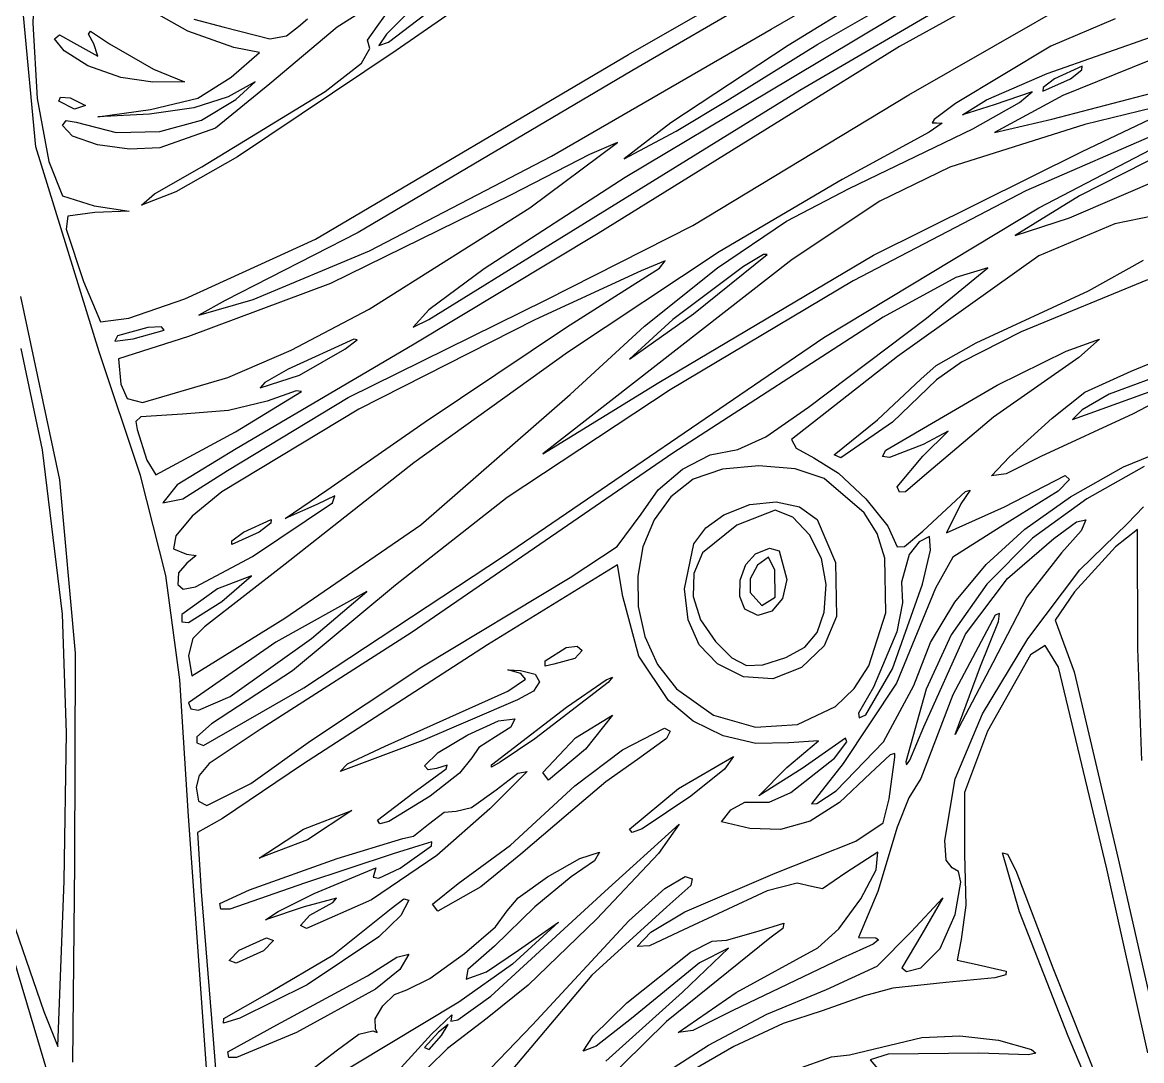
# Model space of a CAD drawing. Extents: x -2 to 143, y -75 to 57.
# Drawn here: x 24.27 to 52.4, y 0.89 to 26.97 of the extents above; entities that cross this region are included whole.
import ezdxf

# ---------------------------------------------------------------- set-up
doc = ezdxf.new("R2010")
doc.units = 0

msp = doc.modelspace()

# ---------------------------------------------------------------- linework, layer by layer
at = {"layer": 'Layer 1'}
for p, q in [((39.50809, 26.155459), (48.34444, 31.238748)), ((33.474699, 26.470063), (38.781933, 30.522231)), ((48.014652, 30.651514), (39.585, 25.7477)), ((43.089053, 26.793069), (48.882459, 30.158634)), ((49.9621, 30.3396), (43.514046, 26.385415)), ((24.615752, 29.239216), (24.540389, 26.945985)), ((35.066633, 28.324731), (33.421309, 26.666755)), ((43.81163, 25.260508), (49.05587, 28.328208)), ((36.076292, 27.930703), (33.665588, 26.263156)), ((44.26153, 26.41802), (46.944598, 27.958335)), ((33.426125, 27.6319), (32.181933, 26.848668)), ((46.950282, 27.573276), (43.573118, 25.546326)), ((48.918561, 27.799773), (46.31284, 26.361862)), ((46.552158, 25.143072), (51.16326, 27.792609)), ((28.435231, 26.744902), (27.222365, 27.423975)), ((33.189626, 26.860727), (33.570559, 27.401715)), ((24.6101, 23.8426), (24.3044, 27.135313)), ((28.578286, 27.049621), (29.345122, 26.846771)), ((31.213542, 26.863001), (31.437312, 27.058378)), ((51.736615, 27.058089), (50.113573, 26.365923)), ((24.540389, 26.945985), (24.646924, 25.050446)), ((25.937589, 26.666548), (25.9885, 26.746867)), ((25.9885, 26.746867), (26.463353, 26.429888)), ((29.584479, 26.337482), (28.435231, 26.744902)), ((29.345122, 26.846771), (30.488339, 26.55113)), ((32.181933, 26.848668), (30.495865, 25.41862)), ((30.913478, 26.631216), (31.213542, 26.863001)), ((32.945212, 26.523071), (33.189626, 26.860727)), ((37.569217, 23.600988), (43.089053, 26.793069)), ((25.080542, 26.551368), (25.20449, 26.651617)), ((25.327603, 26.247248), (25.080542, 26.551368)), ((25.20449, 26.651617), (25.56832, 26.452578)), ((25.56832, 26.452578), (26.168788, 26.113177)), ((26.070021, 26.427388), (25.937589, 26.666548)), ((30.488339, 26.55113), (30.913478, 26.631216)), ((33.00778, 26.31014), (32.945212, 26.523071)), ((33.421309, 26.666755), (33.234035, 26.384785)), ((33.234035, 26.384785), (33.474699, 26.470063)), ((50.027727, 25.684528), (52.785918, 26.649698)), ((53.860775, 26.520871), (50.422706, 25.126973)), ((25.9216, 25.874), (25.327603, 26.247248)), ((26.168788, 26.113177), (26.070021, 26.427388)), ((26.463353, 26.429888), (27.567363, 25.788328)), ((29.523715, 25.586873), (30.22941, 26.208419)), ((30.22941, 26.208419), (29.584479, 26.337482)), ((33.665588, 26.263156), (29.679774, 23.585285)), ((32.795483, 25.94418), (33.00778, 26.31014)), ((43.514046, 26.385415), (40.569024, 24.441816)), ((41.98086, 25.00392), (44.26153, 26.41802)), ((46.31284, 26.361862), (43.589848, 24.66851)), ((50.113573, 26.365923), (47.720744, 24.925083)), ((31.64339, 21.517909), (39.50809, 26.155459)), ((31.880909, 25.229446), (32.795483, 25.94418)), ((25.921601, 25.874036), (25.9216, 25.874)), ((26.748124, 25.578797), (25.921601, 25.874036)), ((27.567363, 25.788328), (28.345824, 25.4728)), ((39.585, 25.7477), (32.712038, 21.689357)), ((48.503169, 25.017914), (50.027727, 25.684528)), ((50.144835, 24.538314), (54.369075, 25.639814)), ((50.905924, 25.864363), (50.213288, 25.551388)), ((50.60908, 25.551388), (50.900358, 25.772427)), ((50.900358, 25.772427), (50.905924, 25.864363)), ((27.554241, 25.46218), (26.748124, 25.578797)), ((28.345824, 25.4728), (27.554241, 25.46218)), ((28.682524, 25.06025), (29.523715, 25.586873)), ((30.495865, 25.41862), (29.128901, 24.310016)), ((30.126927, 25.468296), (29.443235, 25.097799)), ((29.633373, 25.03062), (30.126927, 25.468296)), ((43.573118, 25.546326), (39.417308, 23.069576)), ((49.916445, 25.238413), (50.60908, 25.551388)), ((49.922011, 25.33035), (49.916445, 25.238413)), ((50.213288, 25.551388), (49.922011, 25.33035)), ((50.60908, 25.551388), (50.60908, 25.551388)), ((24.646924, 25.050446), (24.935966, 23.470928)), ((25.19082, 24.983446), (25.228839, 25.09002)), ((25.228839, 25.09002), (25.475984, 25.067406)), ((25.475984, 25.067406), (25.858315, 24.875996)), ((27.493515, 24.777294), (28.682524, 25.06025)), ((29.443235, 25.097799), (28.579893, 24.815862)), ((28.7812, 23.3411), (31.880909, 25.229446)), ((37.54799, 21.394098), (43.81163, 25.260508)), ((41.117445, 21.867435), (46.552158, 25.143072)), ((49.652234, 25.222822), (48.692312, 24.891451)), ((50.422706, 25.126973), (48.700795, 24.195601)), ((49.331184, 24.951038), (49.652234, 25.222822)), ((25.586885, 24.784876), (25.19082, 24.98345)), ((25.19082, 24.98345), (25.19082, 24.983446)), ((25.858315, 24.875996), (25.586885, 24.784876)), ((26.169005, 24.589263), (27.493515, 24.777294)), ((28.579893, 24.815862), (27.464275, 24.658283)), ((28.772743, 24.506253), (29.633373, 25.03062)), ((40.70533, 24.231847), (41.98086, 25.00392)), ((47.720744, 24.925083), (47.188715, 24.52879)), ((47.898418, 24.645548), (48.503169, 25.017914)), ((48.692312, 24.891451), (47.898418, 24.645548)), ((48.15446, 24.295634), (49.331184, 24.951038)), ((54.617981, 24.964526), (49.485715, 22.737233)), ((53.41565, 24.997521), (50.971418, 24.396446)), ((25.278475, 24.378818), (25.376314, 24.503051)), ((25.376314, 24.503051), (25.624793, 24.458298)), ((27.464275, 24.658283), (26.169005, 24.589263)), ((27.723823, 24.222664), (28.772743, 24.506253)), ((43.589848, 24.66851), (38.741398, 21.66149)), ((47.188715, 24.52879), (47.136458, 24.443576)), ((48.700795, 24.195601), (50.144835, 24.538314)), ((50.90609, 23.724021), (52.786123, 24.620797)), ((25.534666, 24.109402), (25.278475, 24.378818)), ((25.624793, 24.458298), (26.627533, 24.199972)), ((26.627533, 24.199972), (27.723823, 24.222664)), ((29.128901, 24.310016), (27.724985, 23.81027)), ((40.569024, 24.441816), (39.397, 23.54168)), ((39.397, 23.54168), (40.70533, 24.231847)), ((47.064136, 24.212068), (44.870113, 23.022113)), ((45.051604, 22.793672), (48.15446, 24.295634)), ((47.387171, 24.437078), (47.064136, 24.212068)), ((47.136458, 24.443576), (47.244863, 24.445803)), ((47.244863, 24.445803), (47.387171, 24.437078)), ((50.971418, 24.396446), (47.57549, 23.328451)), ((26.165527, 23.892835), (25.534666, 24.109402)), ((37.02152, 22.304091), (39.2293, 23.944901)), ((39.2293, 23.944901), (38.525782, 23.642988)), ((49.81751, 22.30332), (53.224489, 24.083596)), ((53.57216, 23.998902), (50.841881, 22.610484)), ((26.2009, 18.6896), (24.6101, 23.8426)), ((26.96449, 23.777123), (26.165527, 23.892835)), ((27.724985, 23.81027), (26.96449, 23.777123)), ((38.525782, 23.642988), (36.55771, 22.632121)), ((45.66185, 21.115871), (50.90609, 23.724021)), ((24.935966, 23.470928), (25.282694, 22.60575)), ((29.679774, 23.585285), (28.129, 22.707986)), ((32.996353, 21.225519), (37.569217, 23.600988)), ((27.596411, 22.659471), (28.781198, 23.341089)), ((28.781198, 23.341089), (28.7812, 23.3411)), ((39.417308, 23.069576), (35.874159, 20.779056)), ((47.57549, 23.328451), (45.818421, 22.477042)), ((50.586595, 22.056458), (52.96639, 23.073922)), ((44.870113, 23.022113), (41.779403, 21.201143)), ((43.477466, 21.974402), (45.051604, 22.793672)), ((25.282694, 22.60575), (26.077656, 22.354088)), ((28.129, 22.707986), (27.264138, 22.375966)), ((27.264138, 22.375966), (27.596411, 22.659471)), ((36.55771, 22.632121), (32.017517, 20.404891)), ((49.485715, 22.737233), (45.151329, 20.469629)), ((50.841881, 22.610484), (49.2238, 21.611712)), ((26.077656, 22.354088), (26.960517, 22.222734)), ((26.960517, 22.222734), (26.098287, 22.189844)), ((32.987916, 19.761217), (37.02152, 22.304091)), ((45.818421, 22.477042), (43.61757, 21.007111)), ((44.411055, 19.053756), (49.81751, 22.30332)), ((54.20992, 22.409058), (51.727635, 21.909267)), ((25.415919, 22.094143), (25.377111, 21.773709)), ((26.098287, 22.189844), (25.415919, 22.094143)), ((41.738356, 20.80417), (43.477466, 21.974402)), ((49.2238, 21.611712), (50.586595, 22.056458)), ((25.377111, 21.773709), (25.812598, 20.459979)), ((32.712038, 21.689357), (29.3715, 19.97577)), ((38.741398, 21.66149), (34.075398, 18.85993)), ((37.438348, 19.999982), (41.117445, 21.867435)), ((51.727635, 21.909267), (49.817493, 21.101378)), ((28.357312, 20.017754), (31.64339, 21.517909)), ((34.4905, 19.506118), (37.54799, 21.394098)), ((30.073014, 20.000496), (32.996353, 21.225519)), ((41.779403, 21.201143), (37.969157, 18.672957)), ((40.26918, 17.917351), (45.66184, 21.115861)), ((41.14044, 19.646005), (42.990103, 21.132394)), ((42.897337, 21.135076), (42.396413, 20.834484)), ((42.9901, 21.13239), (42.897337, 21.135076)), ((42.990103, 21.132394), (42.9901, 21.13239)), ((45.66184, 21.115861), (45.66185, 21.115871)), ((49.817493, 21.101378), (46.2662, 18.574456)), ((43.61757, 21.007111), (37.35022, 16.131311)), ((40.426597, 20.973371), (39.823811, 20.7274)), ((40.280576, 20.794293), (40.426597, 20.973371)), ((42.396413, 20.834484), (40.620218, 19.50019)), ((51.06122, 20.219115), (52.44943, 20.994585)), ((35.874159, 20.779056), (34.483538, 19.743949)), ((39.823811, 20.7274), (37.152221, 19.49036)), ((37.943801, 19.31275), (40.280576, 20.794293)), ((39.903641, 19.334218), (41.738356, 20.80417)), ((47.728399, 20.555815), (45.90233, 19.559876)), ((46.9894, 19.53229), (48.53694, 20.80007)), ((48.53694, 20.80007), (47.728399, 20.555815)), ((25.812598, 20.459979), (26.23693, 19.442549)), ((32.017517, 20.404891), (28.44487, 19.074481)), ((45.151329, 20.469629), (40.550069, 17.737441)), ((52.54652, 20.50256), (49.3696, 19.191713)), ((24.227915, 20.077814), (25.202381, 15.472705)), ((26.948123, 19.536497), (28.357312, 20.017754)), ((28.703633, 19.607489), (30.073014, 20.000496)), ((29.3715, 19.97577), (28.703633, 19.607489)), ((32.459949, 17.545728), (37.438348, 19.999982)), ((48.237069, 18.918009), (51.06122, 20.219115)), ((31.027631, 18.72947), (32.987916, 19.761217)), ((34.483538, 19.743949), (34.094718, 19.310446)), ((26.23693, 19.442549), (26.948123, 19.536497)), ((37.152221, 19.49036), (32.73231, 17.249748)), ((34.094718, 19.310446), (34.49051, 19.50612)), ((34.49051, 19.50612), (34.4905, 19.506118)), ((39.526923, 18.502104), (41.14044, 19.646005)), ((40.620218, 19.50019), (39.526923, 18.502104)), ((45.90233, 19.559876), (40.61533, 16.14589)), ((44.03205, 17.2969), (46.9894, 19.53229)), ((27.423361, 19.302578), (26.66372, 19.087937)), ((27.059511, 19.013247), (27.834604, 19.231937)), ((27.772175, 19.315174), (27.423361, 19.302578)), ((27.8346, 19.23194), (27.772175, 19.315174)), ((27.834604, 19.231937), (27.8346, 19.23194)), ((34.394501, 16.93295), (37.943801, 19.31275)), ((38.042684, 17.615792), (39.903641, 19.334218)), ((49.3696, 19.191713), (47.875948, 18.432818)), ((26.66372, 19.087937), (26.600561, 18.956673)), ((26.600561, 18.956673), (27.059511, 19.013247)), ((28.44487, 19.074481), (26.68951, 18.515226)), ((34.075398, 18.85993), (29.647058, 16.25238)), ((32.60068, 19.009588), (30.951653, 18.25722)), ((32.373969, 18.758943), (32.686946, 18.992356)), ((32.686946, 18.992356), (32.60068, 19.009588)), ((36.36061, 13.56071), (44.411055, 19.053756)), ((47.23792, 18.346461), (48.237069, 18.918009)), ((50.503926, 18.710393), (51.339931, 19.012174)), ((51.339931, 19.012174), (50.818641, 18.55018)), ((52.133675, 18.205644), (53.847285, 18.901185)), ((24.776075, 16.226247), (24.24331, 18.77649)), ((27.242796, 15.581712), (26.2009, 18.6896)), ((29.43435, 18.042491), (31.027631, 18.72947)), ((31.24072, 18.103561), (32.373969, 18.758943)), ((37.969157, 18.672957), (34.111464, 15.902023)), ((46.2662, 18.574456), (43.598183, 16.488818)), ((48.771871, 17.854177), (50.503926, 18.710393)), ((26.68951, 18.515226), (26.7463, 17.881097)), ((46.84904, 18.003765), (47.23792, 18.346461)), ((47.875948, 18.432818), (47.24484, 17.98458)), ((50.818641, 18.55018), (48.67773, 17.048158)), ((27.291124, 17.413032), (29.43435, 18.042498)), ((29.43435, 18.042498), (29.43435, 18.042491)), ((30.25124, 17.782218), (31.240719, 18.103561)), ((30.951653, 18.25722), (30.364506, 17.923215)), ((31.240719, 18.103561), (31.24072, 18.103561)), ((45.76061, 16.981745), (46.84904, 18.003765)), ((50.968273, 17.673322), (52.133675, 18.205644)), ((52.67073, 18.029794), (51.586276, 17.627393)), ((26.7463, 17.881097), (26.908627, 17.51526)), ((30.364506, 17.923215), (30.25124, 17.782218)), ((40.550069, 17.737441), (36.458582, 15.026939)), ((37.35022, 16.131311), (40.26918, 17.917351)), ((45.968401, 16.219494), (48.771871, 17.854177)), ((47.24484, 17.98458), (46.137015, 16.92693)), ((51.103786, 17.145663), (52.794555, 17.761291)), ((53.336646, 17.743949), (52.183916, 17.128544)), ((26.908627, 17.51526), (27.291124, 17.413032)), ((29.429548, 15.708282), (32.459949, 17.545728)), ((30.423833, 17.44853), (29.452866, 17.21653)), ((29.63225, 16.682041), (31.286949, 17.691161)), ((31.157145, 17.713753), (30.423833, 17.44853)), ((31.286949, 17.691161), (31.157145, 17.713753)), ((34.282664, 14.346372), (38.042684, 17.615792)), ((50.154715, 17.020854), (50.968273, 17.673322)), ((51.586276, 17.627393), (50.903074, 17.235383)), ((29.452866, 17.21653), (28.299873, 17.120035)), ((32.73231, 17.249748), (29.285861, 15.17436)), ((42.959099, 16.551881), (44.03205, 17.2969)), ((50.903074, 17.235383), (50.658054, 16.986054)), ((27.253198, 17.056589), (27.123455, 16.940871)), ((27.123455, 16.940871), (27.159833, 16.73679)), ((28.299873, 17.120035), (27.253198, 17.056589)), ((31.920801, 15.21444), (34.394501, 16.93295)), ((44.67218, 16.103522), (45.76061, 16.981745)), ((46.137015, 16.92693), (44.83788, 16.02503)), ((48.67773, 17.048158), (46.946251, 15.58491)), ((49.075365, 16.04886), (50.154715, 17.020854)), ((52.183916, 17.128544), (49.866926, 16.057924)), ((50.658054, 16.986054), (51.103786, 17.145663)), ((51.946993, 15.803063), (55.14577, 17.10257)), ((27.159833, 16.73679), (27.401982, 15.970301)), ((27.6269, 15.598182), (29.63225, 16.682042)), ((29.63225, 16.682042), (29.63225, 16.682041)), ((46.898512, 16.072994), (47.541673, 16.700348)), ((47.541673, 16.700348), (46.908339, 16.36269)), ((42.25099, 16.23922), (42.959099, 16.551881)), ((43.598183, 16.488818), (43.715713, 16.267757)), ((46.908339, 16.36269), (46.062242, 16.033711)), ((25.2815, 12.1042), (24.776075, 16.226247)), ((29.647058, 16.25238), (28.166728, 15.348084)), ((40.61533, 16.14589), (34.066932, 11.64803)), ((40.860076, 15.742748), (41.558078, 16.101159)), ((41.558078, 16.101159), (42.25099, 16.23922)), ((43.715713, 16.267757), (44.162583, 16.030458)), ((44.6722, 16.10352), (44.67218, 16.103522)), ((44.83788, 16.02503), (44.6722, 16.10352)), ((45.889154, 16.057361), (45.968401, 16.219494)), ((46.062242, 16.033711), (45.889154, 16.057361)), ((46.25535, 15.29734), (46.898512, 16.072994)), ((48.6301, 15.576178), (49.075365, 16.04886)), ((49.866926, 16.057924), (48.993401, 15.629232)), ((27.401982, 15.970301), (27.6269, 15.598182)), ((34.111464, 15.902023), (30.878413, 13.352813)), ((42.782305, 15.827418), (41.864994, 15.740172)), ((43.696098, 15.749912), (42.782305, 15.827418)), ((44.420125, 15.506666), (43.696098, 15.749912)), ((44.162583, 16.030458), (44.779473, 15.64283)), ((50.615007, 15.05123), (51.946993, 15.803063)), ((52.458705, 15.805846), (51.023965, 14.999649)), ((25.202381, 15.472705), (25.596109, 11.116424)), ((27.874866, 13.06977), (27.242796, 15.581712)), ((28.307283, 14.995049), (29.429548, 15.708282)), ((40.25033, 15.226426), (40.860076, 15.742748)), ((41.130415, 15.489166), (40.569607, 15.048089)), ((41.864994, 15.740172), (41.130415, 15.489166)), ((45.430545, 14.64388), (44.420125, 15.506666)), ((44.779473, 15.64283), (45.466656, 14.998424)), ((46.946251, 15.58491), (46.468238, 15.1721)), ((48.993401, 15.629232), (48.630076, 15.576177)), ((48.630076, 15.576177), (48.6301, 15.576178)), ((48.957056, 14.79832), (50.478406, 15.587035)), ((50.583943, 15.480191), (50.304535, 15.193323)), ((50.478406, 15.587035), (50.583943, 15.480191)), ((28.166728, 15.348084), (27.799398, 14.89959)), ((30.878861, 14.5027), (31.920801, 15.21444)), ((39.82219, 14.61463), (40.25033, 15.226426)), ((46.255353, 15.297339), (46.25535, 15.29734)), ((46.313594, 15.161195), (46.255353, 15.297339)), ((48.091074, 15.21126), (47.854241, 14.869531)), ((47.969792, 15.182127), (48.091074, 15.21126)), ((50.304535, 15.193323), (48.843786, 14.281505)), ((27.799398, 14.89959), (28.307283, 14.995049)), ((29.285861, 15.17436), (28.540373, 14.565742)), ((32.123818, 15.07625), (31.670444, 14.854411)), ((32.06507, 14.898271), (32.123818, 15.07625)), ((36.458582, 15.026939), (33.653515, 12.824393)), ((40.569607, 15.048089), (40.148144, 14.470236)), ((42.551855, 14.858168), (43.212379, 14.921851)), ((43.212379, 14.921851), (43.802307, 14.794236)), ((45.466656, 14.998424), (46.024997, 14.310286)), ((46.468238, 15.1721), (46.313594, 15.161195)), ((46.898525, 14.186769), (47.969792, 15.182127)), ((49.462846, 14.232592), (50.615007, 15.05123)), ((51.023965, 14.999649), (49.657778, 14.005599)), ((30.058523, 13.548311), (32.065043, 14.898261)), ((31.670444, 14.854411), (30.878861, 14.5027)), ((32.065043, 14.898261), (32.06507, 14.898271)), ((41.897697, 14.59925), (42.551855, 14.858168)), ((43.18714, 14.711015), (42.224339, 14.33437)), ((43.635785, 14.539073), (43.18714, 14.711015)), ((43.802307, 14.794236), (44.244677, 14.479257)), ((45.753649, 14.124261), (45.430545, 14.64388)), ((47.854241, 14.869531), (47.495026, 14.142192)), ((47.495026, 14.142192), (48.957056, 14.79832)), ((52.043895, 14.376815), (52.445176, 14.797449)), ((28.540373, 14.565742), (28.126142, 14.071622)), ((29.83008, 14.163578), (30.522715, 14.476553)), ((30.517148, 14.384616), (30.225871, 14.163578)), ((30.522715, 14.476553), (30.517148, 14.384616)), ((30.86843, 11.996136), (34.282664, 14.346372)), ((39.218101, 13.802242), (39.82219, 14.61463)), ((40.148144, 14.470236), (39.868997, 13.792986)), ((41.449553, 14.269279), (41.897697, 14.59925)), ((44.050744, 14.097009), (43.635785, 14.539073)), ((44.244677, 14.479257), (44.70394, 13.395874)), ((50.195715, 13.999112), (50.762554, 14.422156)), ((50.762554, 14.422156), (50.999203, 14.471089)), ((50.842601, 13.211752), (52.043895, 14.376815)), ((50.999203, 14.471089), (50.880811, 14.193884)), ((28.126142, 14.071622), (28.069138, 13.737635)), ((30.225871, 14.163578), (29.533236, 13.850603)), ((29.538803, 13.94254), (29.83008, 14.163578)), ((29.83008, 14.163578), (29.83008, 14.163578)), ((41.143466, 13.863658), (41.449553, 14.269279)), ((42.224339, 14.33437), (41.36373, 13.637125)), ((44.35569, 13.495468), (44.050744, 14.097009)), ((45.948321, 13.510272), (45.753649, 14.124261)), ((46.024997, 14.310286), (46.255363, 13.791468)), ((46.444292, 13.799793), (46.898525, 14.186769)), ((48.843786, 14.281505), (47.65805, 13.528825)), ((48.491681, 13.34809), (49.462846, 14.232592)), ((50.880811, 14.193884), (50.382525, 13.63851)), ((52.291107, 14.224493), (51.746441, 13.795509)), ((52.303457, 11.237563), (52.291107, 14.224493)), ((29.533236, 13.850603), (29.538803, 13.94254)), ((38.04267, 13.01691), (39.218101, 13.802242)), ((39.868997, 13.792986), (39.735135, 13.053714)), ((40.91218, 12.74004), (41.143466, 13.863658)), ((46.255363, 13.791468), (46.444292, 13.799793)), ((46.808262, 13.920452), (46.554289, 13.602034)), ((47.066959, 14.05401), (46.808262, 13.920452)), ((47.093404, 13.707547), (47.066959, 14.05401)), ((49.657778, 14.005599), (48.51172, 12.856712)), ((49.028315, 12.996122), (50.195715, 13.999112)), ((51.746441, 13.795509), (50.714391, 12.659409)), ((28.069138, 13.737635), (28.39533, 13.60942)), ((28.39533, 13.60942), (28.639843, 13.571316)), ((28.639843, 13.571316), (28.40353, 13.384631)), ((28.621334, 12.787757), (30.058523, 13.548311)), ((31.3485, 10.24711), (36.36061, 13.56071)), ((41.36373, 13.637125), (41.146699, 13.123208)), ((42.454571, 13.349166), (42.697331, 13.618445)), ((42.697331, 13.618445), (43.044996, 13.756124)), ((43.020363, 13.535072), (42.744749, 13.32893)), ((43.180375, 13.204411), (43.020363, 13.535072)), ((43.044996, 13.756124), (43.290739, 13.695015)), ((43.290739, 13.695015), (43.484824, 12.969538)), ((45.972908, 12.137263), (45.948321, 13.510272)), ((46.554289, 13.602034), (46.36276, 12.90415)), ((46.895737, 12.853093), (47.093404, 13.707547)), ((47.65805, 13.528825), (47.220896, 12.754265)), ((50.382525, 13.63851), (49.514325, 12.529279)), ((28.40353, 13.384631), (28.196921, 13.135375)), ((30.878413, 13.352813), (28.849983, 11.778193)), ((39.230153, 13.338836), (35.964873, 11.328126)), ((39.362108, 12.546615), (39.230153, 13.338836)), ((42.314889, 12.954707), (42.454571, 13.349166)), ((42.744749, 13.32893), (42.565546, 12.990193)), ((44.4743, 12.845095), (44.35569, 13.495468)), ((44.70394, 13.395874), (44.731736, 12.037817)), ((47.702679, 12.398658), (48.491681, 13.34809)), ((28.232534, 10.451883), (27.874866, 13.06977)), ((28.196921, 13.135375), (28.178073, 12.841668)), ((30.027972, 13.065785), (29.180973, 12.733765)), ((29.2894, 12.419501), (30.027972, 13.065785)), ((34.312023, 10.774241), (38.04267, 13.01691)), ((39.735135, 13.053714), (39.74953, 12.289797)), ((41.146699, 13.123208), (41.133384, 12.547002)), ((42.29944, 12.544766), (42.314889, 12.954707)), ((42.565546, 12.990193), (42.560981, 12.647519)), ((43.189075, 12.523), (43.180375, 13.204411)), ((43.484824, 12.969538), (43.374596, 12.496673)), ((47.974633, 11.597216), (49.028315, 12.996122)), ((49.535675, 11.4818), (50.842601, 13.211752)), ((28.178073, 12.841668), (28.310898, 12.72622)), ((29.180973, 12.733765), (28.283642, 12.09555)), ((28.310898, 12.72622), (28.621334, 12.787757)), ((32.928805, 12.668758), (30.642697, 11.396861)), ((33.653515, 12.824393), (31.060106, 10.677334)), ((31.542424, 11.485238), (32.928805, 12.668758)), ((41.003498, 11.958036), (40.91218, 12.74004)), ((44.421071, 12.149978), (44.4743, 12.845095)), ((46.138115, 10.72981), (46.895737, 12.853093)), ((47.220896, 12.754265), (46.236868, 10.367738)), ((46.36276, 12.90415), (46.388705, 12.383936)), ((48.51172, 12.856712), (47.611632, 11.583575)), ((50.714391, 12.659409), (50.227013, 11.952288)), ((28.448689, 11.894686), (29.289402, 12.419501)), ((29.289402, 12.419501), (29.2894, 12.419501)), ((39.764424, 11.046013), (39.362108, 12.546615)), ((41.133384, 12.547002), (41.316443, 11.95888)), ((42.42938, 12.229045), (42.29944, 12.544766)), ((42.560981, 12.647519), (42.857149, 12.315001)), ((42.857149, 12.315001), (43.189035, 12.523)), ((43.374596, 12.496673), (43.102929, 12.174229)), ((43.189035, 12.523), (43.189075, 12.523)), ((46.388705, 12.383936), (46.249398, 11.655227)), ((47.097009, 11.385236), (47.702679, 12.398658)), ((49.514325, 12.529279), (48.662825, 10.87531)), ((25.2815, 12.104193), (25.2815, 12.1042)), ((25.3829, 9.121624), (25.2815, 12.104193)), ((28.283642, 12.09555), (28.282328, 11.904608)), ((39.74953, 12.289797), (39.915152, 11.538612)), ((42.429384, 12.229044), (42.42938, 12.229045)), ((42.758349, 12.064316), (42.429384, 12.229044)), ((43.102929, 12.174229), (42.758349, 12.064316)), ((44.247786, 11.637178), (44.421071, 12.149978)), ((45.545377, 10.801007), (45.972908, 12.137263)), ((48.830312, 12.119274), (48.720227, 12.07813)), ((48.804588, 11.919275), (48.830312, 12.119274)), ((28.282328, 11.904608), (28.448689, 11.894686)), ((28.528014, 10.550032), (30.86843, 11.996136)), ((41.279379, 11.330676), (41.003498, 11.958036)), ((41.316443, 11.95888), (41.688533, 11.409215)), ((44.731736, 12.037817), (44.422764, 11.306649)), ((48.720227, 12.07813), (47.656178, 10.07318)), ((48.345893, 10.79646), (48.804588, 11.919275)), ((50.227013, 11.952288), (50.701665, 10.648958)), ((28.849983, 11.778193), (28.556631, 11.491405)), ((34.066932, 11.64803), (30.27543, 9.22149)), ((39.915152, 11.538612), (40.234972, 10.837536)), ((43.934051, 11.269837), (44.247786, 11.637178)), ((46.249398, 11.655227), (45.661012, 10.27036)), ((46.923245, 9.270432), (47.974633, 11.597216)), ((47.611632, 11.583575), (46.983355, 10.216779)), ((30.642697, 11.396861), (28.444725, 9.874978)), ((28.556631, 11.491405), (28.444734, 11.064059)), ((29.493515, 10.033148), (31.542424, 11.485238)), ((35.964873, 11.328126), (31.314323, 8.320826)), ((37.413402, 10.924456), (37.93984, 11.26462)), ((37.93984, 11.26462), (38.218556, 11.29573)), ((38.218556, 11.29573), (38.339481, 11.186602)), ((41.742716, 10.853638), (41.279379, 11.330676)), ((41.688533, 11.409215), (42.104896, 10.998977)), ((43.45947, 11.011095), (43.934051, 11.269837)), ((44.422764, 11.306649), (43.850862, 10.758688)), ((46.67584, 10.30876), (47.097009, 11.385236)), ((48.399831, 9.596493), (49.535675, 11.4818)), ((49.978736, 11.315941), (49.602374, 11.080073)), ((50.312167, 10.769179), (49.978736, 11.315941)), ((25.596109, 11.116424), (25.587305, 5.84176)), ((28.444734, 11.064059), (28.528014, 10.550032)), ((38.157771, 10.988108), (37.630567, 10.841393)), ((38.339481, 11.186602), (38.157771, 10.988108)), ((40.509628, 9.934195), (39.764424, 11.046013)), ((42.104896, 10.998977), (42.467653, 10.811882)), ((42.883583, 10.823924), (43.459463, 11.011101)), ((43.459463, 11.011101), (43.45947, 11.011095)), ((49.602374, 11.080073), (48.523264, 9.158583)), ((52.407281, 8.427338), (52.303457, 11.237563)), ((31.51211, 8.91695), (34.312023, 10.774241)), ((36.798802, 10.612173), (36.472647, 10.69972)), ((36.472647, 10.69972), (36.787262, 10.688753)), ((36.787262, 10.688753), (37.162962, 10.590932)), ((37.410253, 10.794142), (37.413402, 10.924453)), ((37.630567, 10.841393), (37.410253, 10.794142)), ((37.413402, 10.924453), (37.413402, 10.924456)), ((40.234972, 10.837536), (40.711959, 10.223946)), ((42.3964, 10.5226), (41.742716, 10.853638)), ((42.467653, 10.811882), (42.883583, 10.823924)), ((43.850862, 10.758688), (43.135562, 10.471489)), ((45.174902, 10.23296), (45.545377, 10.801007)), ((45.467551, 9.567145), (46.138115, 10.729805)), ((46.138115, 10.729805), (46.138115, 10.72981)), ((48.662825, 10.87531), (47.717243, 9.07825)), ((47.717243, 9.07825), (48.345893, 10.79646)), ((51.525087, 5.702319), (50.312167, 10.769179)), ((28.451226, 7.02616), (28.232534, 10.451883)), ((31.060106, 10.677334), (29.028755, 9.342233)), ((36.475023, 10.163153), (36.91743, 10.469034)), ((36.91743, 10.469034), (36.798802, 10.612173)), ((37.162962, 10.590932), (37.272126, 10.400479)), ((37.943692, 9.759826), (38.945875, 10.446603)), ((38.945875, 10.446603), (39.106138, 10.51862)), ((39.106138, 10.51862), (38.993262, 10.38248)), ((43.135562, 10.471489), (42.396396, 10.522607)), ((42.396396, 10.522607), (42.3964, 10.5226)), ((50.701665, 10.648958), (51.807785, 5.951178)), ((28.825277, 8.798133), (31.348447, 10.247113)), ((31.348447, 10.247113), (31.3485, 10.24711)), ((33.392092, 8.787283), (36.475023, 10.163153)), ((37.119983, 10.16877), (36.711762, 9.947181)), ((37.272126, 10.400479), (37.119983, 10.16877)), ((38.993262, 10.38248), (37.151487, 8.966581)), ((40.711959, 10.223946), (41.644528, 9.562588)), ((44.7068, 9.77766), (45.174902, 10.23296)), ((46.236868, 10.367738), (44.899796, 8.351755)), ((45.661012, 10.27036), (45.282973, 9.610482)), ((45.916045, 8.889289), (46.67584, 10.30876)), ((46.983355, 10.216779), (46.470257, 8.392708)), ((28.444725, 9.874978), (28.508404, 9.7178)), ((28.701933, 9.691392), (29.493505, 10.03314)), ((29.493505, 10.03314), (29.493515, 10.033148)), ((36.711762, 9.947181), (34.335702, 8.923281)), ((41.13308, 9.41005), (40.509628, 9.934195)), ((47.656178, 10.07318), (46.849137, 7.97124)), ((28.508404, 9.7178), (28.701933, 9.691392)), ((36.063682, 8.314616), (37.943692, 9.759826)), ((41.644528, 9.562588), (42.696775, 9.259309)), ((43.755324, 9.326775), (44.706799, 9.777652)), ((44.706799, 9.777652), (44.7068, 9.77766)), ((45.282973, 9.610482), (45.301523, 9.499343)), ((45.301523, 9.499343), (45.467551, 9.567145)), ((47.711785, 7.965365), (48.399831, 9.596493)), ((29.028755, 9.342233), (28.65401, 9.018869)), ((35.467856, 9.07284), (36.240767, 9.422739)), ((36.240767, 9.422739), (36.646917, 9.473852)), ((36.646917, 9.473852), (36.546977, 9.262259)), ((38.176358, 8.99064), (39.100632, 9.561823)), ((39.100632, 9.561823), (38.428251, 8.707783)), ((41.886373, 9.042196), (41.13308, 9.41005)), ((42.696775, 9.259309), (43.755324, 9.326775)), ((25.32353, 5.403703), (25.3829, 9.121624)), ((28.65401, 9.018869), (28.659512, 8.863906)), ((30.27543, 9.22149), (28.971377, 8.346835)), ((34.71814, 8.627757), (35.467856, 9.07284)), ((36.160121, 9.01598), (35.742606, 8.7495)), ((36.546977, 9.262259), (36.160121, 9.01598)), ((39.351704, 8.688198), (40.409523, 9.236125)), ((40.409523, 9.236125), (40.550229, 9.163383)), ((40.550229, 9.163383), (40.456043, 8.976647)), ((42.706536, 8.852929), (41.886373, 9.042196)), ((46.571829, 8.428327), (46.923245, 9.270432)), ((48.523264, 9.158583), (47.947669, 7.620611)), ((28.659512, 8.863906), (28.825277, 8.798133)), ((30.0105, 7.84905), (31.51211, 8.91695)), ((34.335702, 8.923281), (32.257792, 8.151799)), ((32.446649, 8.342845), (33.392092, 8.787286)), ((33.392092, 8.787286), (33.392092, 8.787283)), ((35.742606, 8.7495), (35.568949, 8.489343)), ((37.151487, 8.966581), (36.277707, 8.378787)), ((37.350012, 8.122203), (38.176358, 8.99064)), ((40.456043, 8.976647), (39.727042, 8.450119)), ((43.530598, 8.864545), (42.706536, 8.852929)), ((43.48133, 8.247702), (44.276497, 8.916385)), ((44.276497, 8.916385), (43.530598, 8.864545)), ((44.954054, 8.982509), (43.872774, 8.223236)), ((44.682765, 8.481785), (44.990653, 8.890659)), ((44.7217, 7.6652), (45.916045, 8.889289)), ((44.990653, 8.890659), (44.954054, 8.982509)), ((34.381577, 8.291092), (34.71814, 8.627757)), ((35.568949, 8.489343), (35.260931, 8.102203)), ((38.428251, 8.707783), (37.498432, 7.931273)), ((38.156453, 7.788985), (39.351704, 8.688198)), ((39.727042, 8.450119), (38.935458, 7.890225)), ((40.761596, 7.716802), (42.140882, 8.52738)), ((42.140882, 8.52738), (41.913851, 8.202204)), ((43.585597, 7.618416), (44.682765, 8.481785)), ((46.083014, 8.562427), (45.588438, 8.102153)), ((46.057561, 7.463205), (46.196088, 8.504615)), ((46.195076, 8.603471), (46.083014, 8.562427)), ((46.196088, 8.504615), (46.195076, 8.603471)), ((28.971377, 8.346835), (28.715032, 8.04344)), ((31.314323, 8.320826), (29.302003, 6.969706)), ((32.257792, 8.151799), (32.446649, 8.342845)), ((34.084733, 7.605233), (34.925698, 8.218405)), ((34.468775, 8.189128), (34.381577, 8.291092)), ((34.678421, 8.220342), (34.468775, 8.189128)), ((34.948021, 8.306068), (34.678421, 8.220342)), ((34.925698, 8.218405), (34.948021, 8.306068)), ((36.277707, 8.378787), (36.058771, 8.26046)), ((36.058771, 8.26046), (36.063682, 8.31462)), ((36.063682, 8.31462), (36.063682, 8.314616)), ((41.913851, 8.202204), (41.073402, 7.529078)), ((42.780304, 7.533713), (43.48133, 8.247702)), ((43.872774, 8.223236), (42.780304, 7.533713)), ((44.899796, 8.351755), (44.104717, 7.334977)), ((46.470257, 8.392708), (46.490333, 8.317897)), ((46.490333, 8.317897), (46.571829, 8.428327)), ((28.715032, 8.04344), (28.64279, 7.7579)), ((35.260931, 8.102203), (34.520379, 7.530426)), ((36.95424, 8.146953), (36.02335, 7.205895)), ((36.177738, 7.690231), (36.726143, 8.109246)), ((36.726143, 8.109246), (36.95424, 8.146953)), ((37.498432, 7.931273), (37.35001, 8.122207)), ((37.35001, 8.122207), (37.350012, 8.122203)), ((38.935458, 7.890225), (37.94104, 7.04426)), ((45.588438, 8.102153), (44.805911, 7.365772)), ((46.849137, 7.97124), (46.552293, 7.483952)), ((47.452707, 6.412145), (47.711785, 7.965365)), ((28.64279, 7.7579), (28.700649, 7.402595)), ((28.911202, 7.296908), (30.01048, 7.84905)), ((30.01048, 7.84905), (30.0105, 7.84905)), ((33.194202, 6.927433), (34.084733, 7.605233)), ((35.56198, 7.247511), (36.177738, 7.690231)), ((36.542508, 6.293156), (38.156453, 7.788985)), ((39.526872, 6.69843), (40.761596, 7.716802)), ((43.041386, 7.379619), (43.585597, 7.618416)), ((44.239001, 7.340571), (44.721711, 7.665207)), ((44.721711, 7.665207), (44.7217, 7.6652)), ((47.947669, 7.620611), (47.951244, 6.074853)), ((28.700649, 7.402595), (28.911202, 7.296908)), ((34.520379, 7.530426), (33.480159, 6.894532)), ((41.073402, 7.529078), (39.852237, 6.708453)), ((42.077981, 7.185224), (42.430684, 7.37488)), ((42.430684, 7.37488), (42.691485, 7.375725)), ((42.691485, 7.375725), (43.041386, 7.379619)), ((44.805911, 7.365772), (44.066012, 6.901227)), ((44.104717, 7.334977), (44.239001, 7.340571)), ((45.903733, 6.86127), (46.057561, 7.463205)), ((46.552293, 7.483952), (46.253516, 6.745398)), ((31.341681, 6.70012), (32.553162, 7.171562)), ((32.553162, 7.171562), (31.434602, 6.434513)), ((34.480541, 6.827164), (34.876123, 7.123175)), ((36.02335, 7.205895), (34.68755, 6.038615)), ((34.876123, 7.123175), (35.173608, 7.155364)), ((35.173608, 7.155364), (35.56198, 7.247511)), ((37.94104, 7.04426), (36.80314, 6.071009)), ((41.843757, 6.885857), (42.077981, 7.185224)), ((28.920241, 0.46683), (28.451226, 7.02616)), ((29.302003, 6.969706), (28.674954, 6.615181)), ((33.194199, 6.927431), (33.194202, 6.927433)), ((33.259991, 6.835155), (33.194199, 6.927431)), ((33.480159, 6.894532), (33.259991, 6.835155)), ((34.098978, 6.521563), (34.480541, 6.827164)), ((38.90999, 5.129934), (40.78029, 6.827164)), ((40.78029, 6.827164), (40.258029, 6.088116)), ((42.551258, 6.713183), (41.843757, 6.885857)), ((44.066012, 6.901227), (43.32803, 6.689903)), ((45.216504, 6.398015), (45.903733, 6.86127)), ((28.674954, 6.615181), (28.768004, 5.133351)), ((30.225772, 5.967712), (31.341681, 6.70012)), ((33.835197, 6.466326), (34.098978, 6.521563)), ((39.526872, 6.698427), (39.526872, 6.69843)), ((39.600555, 6.614456), (39.526872, 6.698427)), ((39.852237, 6.708453), (39.600555, 6.614456)), ((43.32803, 6.689903), (42.551258, 6.713183)), ((46.253516, 6.745398), (45.767881, 5.129738)), ((24.384303, 2.33777), (23.194362, 6.268655)), ((31.434602, 6.434513), (30.225772, 5.96771)), ((32.187907, 5.96048), (33.835197, 6.466326)), ((34.233168, 6.279151), (33.590007, 6.082036)), ((33.767215, 5.720501), (34.554021, 6.284098)), ((34.558949, 6.38494), (34.233168, 6.279151)), ((34.554021, 6.284098), (34.558949, 6.38494)), ((35.222643, 5.333985), (36.542508, 6.293156)), ((43.188074, 5.597779), (45.216504, 6.398015)), ((47.489372, 5.917252), (47.452707, 6.412145)), ((29.978407, 5.17902), (32.187907, 5.96048)), ((30.225772, 5.96771), (30.225772, 5.967712)), ((33.590007, 6.082036), (31.361307, 5.339499)), ((34.68755, 6.038615), (33.049665, 4.922457)), ((36.80314, 6.071009), (35.794625, 5.25321)), ((37.465588, 5.499639), (38.278004, 5.961676)), ((38.278004, 5.961676), (38.777327, 6.11802)), ((38.777327, 6.11802), (38.654347, 5.906172)), ((40.258029, 6.088116), (38.705281, 4.450144)), ((45.774349, 6.118378), (44.966304, 5.605248)), ((45.725584, 5.679537), (45.774349, 6.118378)), ((47.640715, 5.731985), (47.489372, 5.917252)), ((47.951244, 6.074853), (47.981154, 4.789459)), ((49.331942, 4.62657), (48.901578, 6.105447)), ((48.901578, 6.105447), (49.024806, 6.068363)), ((49.024806, 6.068363), (49.239653, 5.659105)), ((51.807785, 5.951178), (53.039104, 0.537507)), ((25.587305, 5.84176), (25.53346, 0.847634)), ((31.609434, 5.079712), (33.156419, 5.731377)), ((33.156419, 5.731377), (33.086259, 5.497052)), ((33.232124, 5.465699), (33.767215, 5.720501)), ((38.654347, 5.906172), (38.068205, 5.503986)), ((45.339933, 4.945345), (45.725584, 5.679537)), ((47.800476, 5.633224), (47.640715, 5.731985)), ((47.854526, 5.3709), (47.800476, 5.633224)), ((49.239653, 5.659105), (50.168338, 3.212147)), ((52.551218, 1.080842), (51.525087, 5.702319)), ((25.167305, 1.242763), (25.32353, 5.403703)), ((33.086259, 5.497052), (33.232124, 5.465699)), ((36.728557, 4.978427), (37.465588, 5.499639)), ((38.068205, 5.503986), (37.151854, 4.746881)), ((40.417796, 5.212286), (40.930023, 5.512994)), ((40.922176, 4.62114), (43.188074, 5.597779)), ((40.930023, 5.512994), (41.102904, 5.450629)), ((41.102904, 5.450629), (41.071401, 5.283205)), ((44.966304, 5.605248), (44.379628, 5.199743)), ((47.709307, 4.559311), (47.854526, 5.3709)), ((28.768004, 5.133351), (29.048735, 1.634441)), ((29.236297, 4.831821), (29.978407, 5.17902)), ((31.361307, 5.339499), (29.489072, 4.690372)), ((30.697667, 4.631864), (31.609434, 5.079712)), ((34.579482, 4.815632), (35.222643, 5.333985)), ((35.794625, 5.25321), (34.71052, 4.637189)), ((36.049544, 2.500238), (38.90999, 5.129934)), ((39.514119, 4.400302), (40.417796, 5.212286)), ((41.071401, 5.283205), (40.466986, 4.751223)), ((42.989966, 5.150861), (40.759394, 4.114756)), ((43.73964, 5.338839), (42.989966, 5.150861)), ((44.099374, 5.256776), (43.73964, 5.338839)), ((44.379628, 5.199743), (44.099374, 5.256776)), ((45.767881, 5.129738), (45.284179, 3.980008)), ((23.832451, 4.96571), (24.811467, 2.11875)), ((29.264681, 4.687223), (29.236297, 4.831821)), ((32.169159, 4.968567), (31.350949, 4.74957)), ((33.049665, 4.922457), (31.4161, 4.206165)), ((31.500452, 4.534662), (32.077649, 4.856193)), ((32.077649, 4.856193), (32.169159, 4.968567)), ((33.54054, 4.708221), (33.855008, 4.951488)), ((33.985805, 4.913833), (33.783292, 4.52747)), ((33.855008, 4.951488), (33.985805, 4.913833)), ((34.579485, 4.815625), (34.579482, 4.815632)), ((34.71052, 4.637189), (34.579485, 4.815625)), ((36.455387, 4.64456), (36.728557, 4.978427)), ((44.793882, 4.196689), (45.339933, 4.945345)), ((46.60503, 4.116887), (47.404515, 4.97138)), ((47.404515, 4.97138), (46.877404, 4.058218)), ((47.981154, 4.789459), (47.862144, 3.925253)), ((29.489072, 4.690372), (29.264681, 4.687223)), ((31.350949, 4.74957), (30.380559, 4.425737)), ((30.380559, 4.425737), (30.697667, 4.631864)), ((31.260391, 4.27941), (31.50045, 4.534661)), ((31.50045, 4.534661), (31.500452, 4.534662)), ((32.07796, 3.537184), (33.54054, 4.708221)), ((33.783292, 4.52747), (33.232968, 3.997164)), ((37.151854, 4.746881), (36.134424, 3.761019)), ((36.166095, 4.24611), (36.455387, 4.64456)), ((40.466986, 4.751223), (38.587547, 3.030075)), ((40.065651, 4.107771), (40.922176, 4.62114)), ((47.332683, 3.704719), (47.709307, 4.559311)), ((50.551556, 1.501993), (49.331942, 4.62657)), ((31.4161, 4.206165), (31.260391, 4.27941)), ((35.38529, 3.575916), (36.166095, 4.24611)), ((37.745931, 4.360582), (36.593261, 3.311416)), ((36.740161, 3.659476), (37.745931, 4.360582)), ((38.705281, 4.450144), (36.982713, 2.782007)), ((37.089353, 1.783334), (39.514119, 4.400302)), ((42.761169, 4.135729), (43.410308, 4.336712)), ((43.410308, 4.336712), (43.384438, 4.207356)), ((29.719392, 3.658674), (30.412027, 3.973241)), ((30.412027, 3.973241), (30.581854, 3.903289)), ((33.232968, 3.997164), (31.432185, 2.790213)), ((39.724894, 3.754169), (40.065651, 4.107771)), ((40.759394, 4.114756), (40.028778, 3.769533)), ((43.056572, 3.964419), (40.463168, 1.868985)), ((41.964611, 3.913885), (42.761169, 4.135729)), ((43.384438, 4.207356), (43.056572, 3.964419)), ((44.263919, 3.714458), (44.793882, 4.196689)), ((45.284179, 3.980008), (45.720339, 3.967158)), ((45.720339, 3.967158), (45.788194, 3.922804)), ((45.755693, 3.255316), (46.60503, 4.116887)), ((46.877404, 4.058218), (46.370284, 3.213878)), ((29.473915, 3.400131), (29.719392, 3.658674)), ((29.719392, 3.658674), (29.719392, 3.658674)), ((30.581854, 3.903289), (30.336377, 3.644746)), ((36.134424, 3.761019), (35.465313, 3.178047)), ((35.93921, 3.114525), (36.740161, 3.659476)), ((40.028778, 3.769533), (39.724894, 3.754169)), ((40.859781, 2.607523), (42.014851, 3.708843)), ((41.064864, 3.609051), (41.60994, 3.886669)), ((42.014851, 3.708843), (41.292906, 3.340041)), ((41.60994, 3.886669), (41.964611, 3.913885)), ((42.208769, 2.598528), (44.263919, 3.714458)), ((45.650521, 3.811576), (44.870179, 3.455601)), ((45.788194, 3.922804), (45.650521, 3.811576)), ((46.852284, 3.214625), (47.332683, 3.704719)), ((47.862144, 3.925253), (47.761012, 3.411144)), ((29.643742, 3.330179), (29.473915, 3.400131)), ((30.336377, 3.644746), (29.643742, 3.330179)), ((30.42368, 2.560531), (32.07796, 3.537184)), ((32.94685, 3.017065), (33.680609, 3.484059)), ((33.680609, 3.484059), (33.9858, 3.55559)), ((33.9858, 3.55559), (33.760686, 3.176122)), ((34.509599, 2.945415), (35.38529, 3.575916)), ((39.460611, 2.338555), (41.064864, 3.609051)), ((44.870179, 3.455601), (42.128299, 2.140111)), ((47.761012, 3.411144), (48.189818, 3.319659)), ((33.760686, 3.176122), (33.150066, 2.676844)), ((36.593261, 3.311416), (35.244781, 2.355612)), ((35.465313, 3.178047), (35.425881, 2.927195)), ((35.425881, 2.927195), (35.93921, 3.114525)), ((41.292906, 3.340041), (39.576441, 1.946113)), ((44.47911, 2.667707), (45.755693, 3.255316)), ((46.370284, 3.213878), (46.488097, 3.12383)), ((46.488097, 3.12383), (46.852284, 3.214625)), ((48.189818, 3.319659), (48.99691, 3.12853)), ((48.99691, 3.12853), (48.983978, 3.043849)), ((50.168338, 3.212147), (51.944548, -1.229781)), ((30.67105, 1.781005), (32.94685, 3.017065)), ((33.935647, 2.66604), (34.509599, 2.945415)), ((38.587547, 3.030075), (35.769416, -0.293057)), ((47.48083, 2.846372), (46.143137, 2.708883)), ((48.712459, 2.965892), (47.48083, 2.846372)), ((48.983978, 3.043849), (48.712459, 2.965892)), ((29.33525, 1.944324), (30.42368, 2.560531)), ((31.432185, 2.790213), (29.735866, 1.948471)), ((33.150066, 2.676844), (31.16063, 1.58915)), ((33.327935, 2.261017), (33.626766, 2.544895)), ((33.626766, 2.544895), (33.935647, 2.66604)), ((36.982713, 2.782007), (35.95099, 1.952464)), ((38.933291, 0.873773), (40.859781, 2.607523)), ((40.753209, 1.590488), (42.208769, 2.598528)), ((42.979747, 2.048187), (44.47911, 2.667707)), ((46.143137, 2.708883), (45.43199, 2.510862)), ((25.910463, -2.80866), (24.384303, 2.33777)), ((35.244781, 2.355612), (30.470031, -0.512558)), ((33.135153, 1.933746), (33.327935, 2.261017)), ((35.218054, 1.912881), (36.049544, 2.500238)), ((38.616325, 1.507772), (39.460611, 2.338555)), ((45.43199, 2.510862), (44.37543, 2.134527)), ((24.811467, 2.11875), (25.167305, 1.242763)), ((34.551992, 1.553299), (35.06533, 2.035564)), ((35.06533, 2.035564), (35.043739, 1.874919)), ((42.128299, 2.140111), (41.123947, 1.641738)), ((41.511224, 1.274657), (42.979747, 2.048187)), ((44.37543, 2.134527), (43.390084, 1.819984)), ((29.735866, 1.948471), (29.325331, 1.822227)), ((29.325331, 1.822227), (29.335255, 1.944322)), ((29.335255, 1.944322), (29.33525, 1.944324)), ((29.4342, 1.1039), (30.67105, 1.781005)), ((33.144416, 1.68242), (33.135153, 1.933746)), ((34.975243, 1.79024), (34.72787, 1.599174)), ((34.80259, 1.516494), (34.975243, 1.79024)), ((35.95099, 1.952464), (34.953993, 1.192331)), ((35.043739, 1.874919), (35.218054, 1.912881)), ((35.074003, -0.313006), (37.089353, 1.783334)), ((40.463168, 1.868985), (36.397852, -2.121941)), ((39.576441, 1.946113), (38.69226, 1.250499)), ((43.390084, 1.819984), (42.154581, 1.242211)), ((29.048735, 1.634441), (29.236411, -0.610279)), ((31.16063, 1.58915), (29.657806, 0.965265)), ((32.189235, 1.156441), (32.730102, 1.549999)), ((32.730102, 1.549999), (33.079766, 1.63521)), ((33.079766, 1.63521), (33.186828, 1.593651)), ((33.11392, -0.030506), (34.551992, 1.553299)), ((33.186828, 1.593651), (33.144416, 1.68242)), ((34.72787, 1.599174), (34.381552, 1.21593)), ((34.495123, 1.161823), (34.802587, 1.51649)), ((34.802587, 1.51649), (34.80259, 1.516494)), ((38.366215, 1.124736), (38.616325, 1.507772)), ((41.123947, 1.641738), (40.753209, 1.590488)), ((46.07078, 1.276386), (46.876767, 1.464332)), ((46.876767, 1.464332), (47.83444, 1.504528)), ((47.83444, 1.504528), (48.800996, 1.401627)), ((51.972916, -1.831607), (50.551556, 1.501993)), ((30.974382, 0.22862), (32.189235, 1.156441)), ((34.953993, 1.192331), (33.3298, -0.401756)), ((34.381552, 1.21593), (34.495123, 1.161823)), ((38.69226, 1.250499), (38.366215, 1.124736)), ((40.119483, 0.374009), (41.511224, 1.274657)), ((42.154581, 1.242211), (40.976868, 0.561766)), ((45.05505, 1.03261), (46.07078, 1.276386)), ((48.800996, 1.401627), (49.63363, 1.160283)), ((49.63363, 1.160283), (49.739151, 1.07547)), ((29.43419, 1.103899), (29.4342, 1.1039)), ((29.464095, 0.96119), (29.43419, 1.103899)), ((29.657806, 0.965265), (29.464095, 0.96119)), ((43.711583, 0.658257), (44.607334, 0.982113)), ((44.607334, 0.982113), (45.05505, 1.03261)), ((46.027066, 1.05019), (45.579576, 0.900969)), ((45.579576, 0.900969), (45.76065, 0.68555)), ((48.30865, 1.073963), (46.027066, 1.05019)), ((49.557879, 1.033098), (48.30865, 1.073963)), ((49.739151, 1.07547), (49.557879, 1.033098))]:
    msp.add_line(p, q, dxfattribs=at)

doc.saveas('drawing.dxf')
